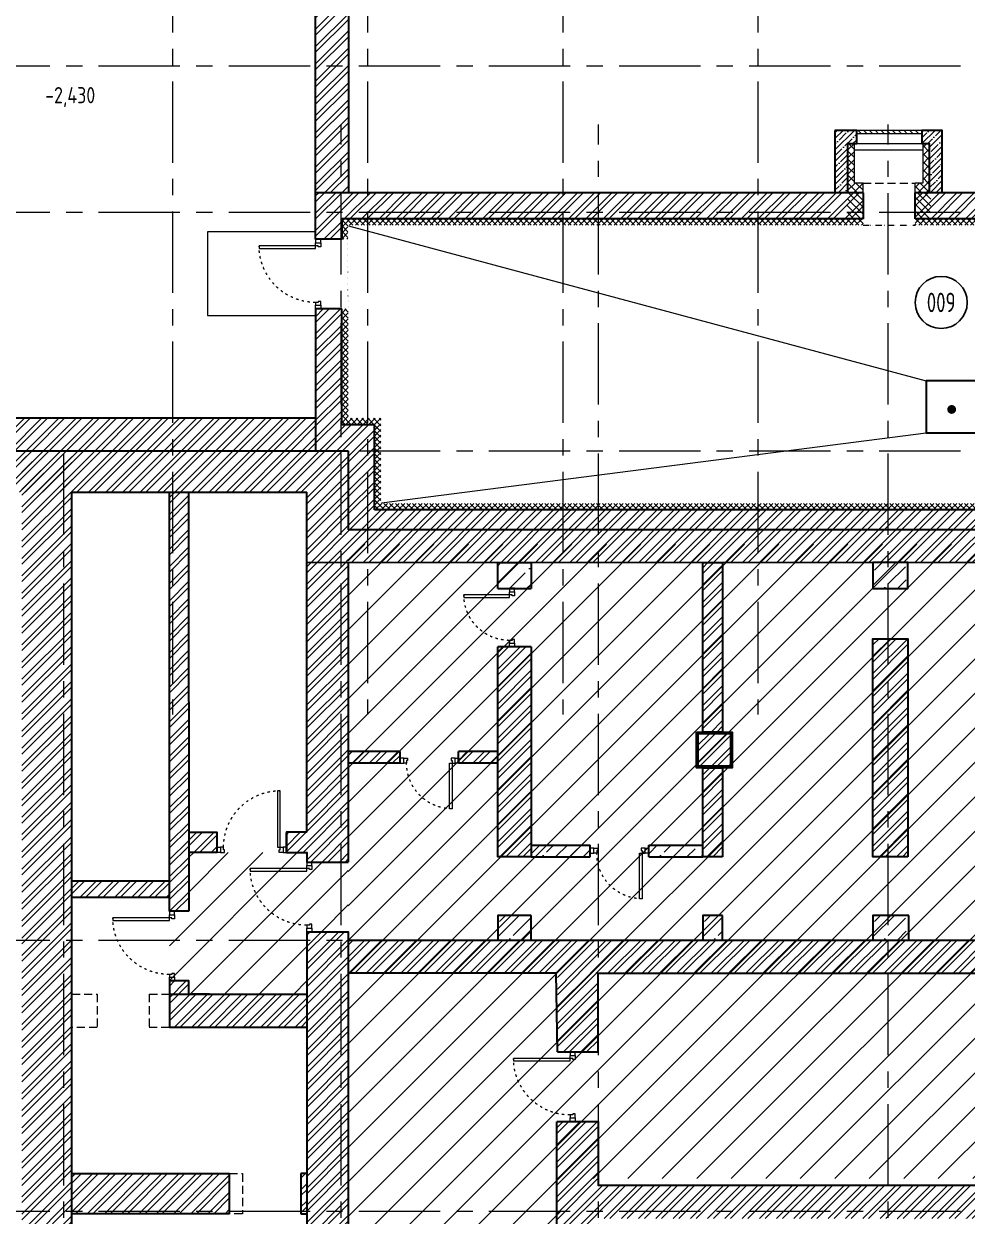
# Model space of a CAD drawing. Header units: millimetres. Extents: x -8689834 to 9419935, y 0 to 135940.
# Drawn here: x -334456 to -319955, y 70921 to 89248 of the extents above; entities that cross this region are included whole.
import ezdxf
from ezdxf import colors
from ezdxf.entities.mleader import LeaderData, LeaderLine
from ezdxf.enums import TextEntityAlignment as Align
from ezdxf.math import Vec2, Vec3

# ---------------------------------------------------------------- set-up
doc = ezdxf.new("R2010")
doc.units = ezdxf.units.MM
doc.header["$MEASUREMENT"] = 0
for name, pattern in [('ACAD_ISO03W100', [30, 12, -18]), ('CENTER', [2, 1.25, -0.25, 0.25, -0.25]), ('TRATTEGGIATA', [0.75, 0.5, -0.25]), ('Штрих', [6.35, 3.175, -3.175])]:
    doc.linetypes.add(name, pattern=pattern)
doc.layers.get('0').update_dxf_attribs({"color": 250, "lineweight": 9})
for name, color, linetype, lineweight in [('!!!_АР_перегородки блоки', 7, 'Continuous', 5), ('1 этаж тонкие линии!', 250, 'Continuous', 0), ('_0', 250, 'Continuous', 9), ('АР штриховка стен', 250, 'Continuous', 9), ('АР_Двери', 175, 'Continuous', 18), ('АР_Маркер экспликации', 239, 'Continuous', 13), ('АР_МосжилНии_Стены', 127, 'Continuous', 30), ('АР_Навесной фасад', 190, 'Continuous', 5), ('АР_Номер помещения', 1, 'Continuous', 25), ('АР_Оси', 7, 'Continuous', 9), ('АР_Отметки', 250, 'Continuous', 15), ('АР_Перегородки кирпич', 244, 'Continuous', 30), ('АР_Перегородки_кирпич_Штрих', 244, 'Continuous', 5), ('АР_Помещения_площадь', 19, 'Continuous', 9), ('АР_Сущ Несущая стена', 216, 'Continuous', 30), ('АР_Утеплитель', 154, 'Continuous', 9), ('АР_Штриховка кирпич', 250, 'Continuous', 9), ('АР_Штриховка монолит', 250, 'Continuous', 9), ('М_проемы ОВ 4-5эт', 172, 'Continuous', 30), ('Подвал', 250, 'Continuous', 30), ('ФВ-5', 250, 'Continuous', 9)]:
    doc.layers.add(name, color=color, linetype=linetype, lineweight=lineweight)
doc.layers.get('0').freeze()
doc.styles.add('ISOCPEUR', font='isocpeur.ttf', dxfattribs={"width": 0.7})
doc.styles.get("Standard").update_dxf_attribs({"font": 'isocpeur.ttf', "width": 0.7})

# ---------------------------------------------------------------- blocks, each defined once
blk = doc.blocks.new('*U80')
for points in [[(-55, -80), (-55, 0), (-115, 0), (-115, -40), (-100, -40), (-100, -80), (-55, -80)], [(0, 0), (0, -80), (-55, -80), (-55, 0), (0, 0)], [(-1070, 0), (-1070, -80), (-1015, -80), (-1015, 0), (-1070, 0)], [(-1015, -80), (-1015, 0), (-955, 0), (-955, -40), (-970, -40), (-970, -80), (-1015, -80)]]:
    blk.add_lwpolyline(points)
blk.add_lwpolyline([(-100, -80), (-100, -950), (-140, -950), (-140, -80)], close=True)
at = {"linetype": 'ACAD_ISO03W100', "ltscale": 3}
blk.add_arc((-100, -80), 870, 180, 270, dxfattribs=at)
blk = doc.blocks.new('*U74')
for points in [[(-55, -80), (-55, 0), (-115, 0), (-115, -40), (-100, -40), (-100, -80), (-55, -80)], [(0, 0), (0, -80), (-55, -80), (-55, 0), (0, 0)], [(-1070, 0), (-1070, -80), (-1015, -80), (-1015, 0), (-1070, 0)], [(-1015, -80), (-1015, 0), (-955, 0), (-955, -40), (-970, -40), (-970, -80), (-1015, -80)]]:
    blk.add_lwpolyline(points)
blk.add_lwpolyline([(-100, -80), (-100, -950), (-140, -950), (-140, -80)], close=True)
at = {"linetype": 'ACAD_ISO03W100', "ltscale": 3}
blk.add_arc((-100, -80), 870, 180, 270, dxfattribs=at)
blk = doc.blocks.new('*U1781')
at = {"layer": 'АР_Номер помещения', "color": 7}
blk.add_circle((-10199, 1914), 400, dxfattribs=at)
at = {"layer": 'АР_Номер помещения', "color": 7, "style": 'ISOCPEUR', "width": 0.7}
blk.add_attdef('НОМЕР_ПОМЕЩЕНИЯ', text='', height=300, dxfattribs=at).set_placement((-10199, 1914), align=Align.MIDDLE_CENTER)
at = {"layer": 'АР_Помещения_площадь', "color": 7, "lineweight": 30, "width": 0.7, "flags": 104}
blk.add_attdef('ИМЯ_ПОМЕЩЕНИЯ', text='', height=100, dxfattribs=at).set_placement((158, 1217), align=Align.MIDDLE_CENTER)
blk = doc.blocks.new('*U88')
blk.add_lwpolyline([(-100, 80), (-100, 780), (-140, 780), (-140, 80)], close=True)
for points in [[(-900, 0), (-900, 80), (-845, 80), (-845, 0), (-900, 0)], [(-845, 80), (-845, 0), (-785, 0), (-785, 40), (-800, 40), (-800, 80), (-845, 80)], [(-55, 80), (-55, 0), (-115, 0), (-115, 40), (-100, 40), (-100, 80), (-55, 80)], [(0, 0), (0, 80), (-55, 80), (-55, 0), (0, 0)]]:
    blk.add_lwpolyline(points)
at = {"linetype": 'ACAD_ISO03W100', "ltscale": 3}
blk.add_arc((-100, 80), 700, 90, 180, dxfattribs=at)
blk = doc.blocks.new('*U89')
for points in [[(-55, -80), (-55, 0), (-115, 0), (-115, -40), (-100, -40), (-100, -80), (-55, -80)], [(0, 0), (0, -80), (-55, -80), (-55, 0), (0, 0)], [(-900, 0), (-900, -80), (-845, -80), (-845, 0), (-900, 0)], [(-845, -80), (-845, 0), (-785, 0), (-785, -40), (-800, -40), (-800, -80), (-845, -80)]]:
    blk.add_lwpolyline(points)
blk.add_lwpolyline([(-100, -80), (-100, -780), (-140, -780), (-140, -80)], close=True)
at = {"linetype": 'ACAD_ISO03W100', "ltscale": 3}
blk.add_arc((-100, -80), 700, 180, 270, dxfattribs=at)
blk = doc.blocks.new('_DotSmall')
at = {"color": 0, "linetype": 'ByBlock', "const_width": 0.5}
blk.add_lwpolyline([(-0.0625, 0, 1), (0.0625, 0, 1)], format="xyb", close=True, dxfattribs=at)
blk = doc.blocks.new('*U1416')
for points in [[(-55, -80), (-55, 0), (-115, 0), (-115, -40), (-100, -40), (-100, -80), (-55, -80)], [(0, 0), (0, -80), (-55, -80), (-55, 0), (0, 0)], [(-1070, 0), (-1070, -80), (-1015, -80), (-1015, 0), (-1070, 0)], [(-1015, -80), (-1015, 0), (-955, 0), (-955, -40), (-970, -40), (-970, -80), (-1015, -80)]]:
    blk.add_lwpolyline(points)
blk.add_lwpolyline([(-100, -80), (-100, -950), (-140, -950), (-140, -80)], close=True)
at = {"linetype": 'ACAD_ISO03W100', "ltscale": 3}
blk.add_arc((-100, -80), 870, 180, 270, dxfattribs=at)

msp = doc.modelspace()

# ---------------------------------------------------------------- hatches: boundary and pattern name
at = {"layer": '!!!_АР_перегородки блоки', "lineweight": 5, "ltscale": 100, "true_color": 0x636466}
h = msp.add_hatch(dxfattribs=at)
h.set_pattern_fill('ANSI31', color=251, scale=3000, angle=180, style=0)
h.set_pattern_definition([(225, (0, -14.5), (265.16504, -265.16504), [])])
h.paths.add_polyline_path([(-327484.7, 61922.1), (-327484.7, 62079.5), (-326484.7, 62079.5), (-326484.7, 61922.1), (-326484.7, 61835.7), (-326197.5, 61835.7), (-326197.5, 71500.1), (-325612.1, 71500.1), (-295741.6, 71500.1), (-295741.6, 71665.5), (-295741.6, 81248.6), (-329468.3, 81248.6), (-329468.3, 61835.7), (-327484.7, 61835.7)])
h = msp.add_hatch(dxfattribs=at)
h.set_pattern_fill('ANSI31', color=251, scale=3000, angle=180, style=0)
h.paths.add_polyline_path([(-330105.5, 74335.6), (-331919.4, 74332.4), (-331919.4, 74537.2), (-332219.3, 74537.2), (-332219.3, 75607.2), (-331919.4, 75607.2), (-331922.6, 76510.5), (-330108.7, 76511.5), (-330106.8, 76363.5), (-329468.3, 76363.5), (-329468.3, 75293.5), (-330107.1, 75293.5)])
at = {"layer": '1 этаж тонкие линии!', "ltscale": 100, "transparency": 33554559}
h = msp.add_hatch(dxfattribs=at)
h.set_pattern_fill('ANSI37', scale=500, style=0)
h.paths.add_polyline_path([(-312975.8, 86253.4), (-312975.8, 86154.6), (-314046.6, 86154.3), (-314046.7, 86252.7), (-320754.2, 86252.6), (-320754.1, 86154.3), (-321554.3, 86153.2), (-321554.4, 86252.6), (-329569.4, 86252.6), (-329569.4, 85936.1), (-329469.9, 85936.2), (-329474.5, 85936.3), (-329472.6, 84865), (-329569.5, 84865), (-329569.5, 83085.6), (-329065.8, 83085.5), (-329065.8, 81775.7), (-312753.3, 81775.7), (-312753.3, 86252.6)])
h.paths.add_polyline_path([(-314046.6, 86154.3), (-314052.7, 86154.3), (-329474.3, 86153.8), (-329470.3, 83185.5), (-328965.8, 83185.8), (-328965.8, 81876), (-312853.3, 81875.7), (-312853.3, 86154.7)], flags=16)
at = {"layer": '_0', "lineweight": 9, "ltscale": 500, "transparency": 33554636}
h = msp.add_hatch(dxfattribs=at)
h.set_pattern_fill('ANSI31', color=256, scale=500, angle=-90)
h.set_pattern_definition([(315, (-387247.02, -56520.707), (44.194174, 44.194174), [])])
h.paths.add_polyline_path([(-321987, 87609.2), (-321937, 87609.2), (-321937, 87609.1), (-321652, 87609.1), (-321652, 87559.4), (-320653.1, 87559.5), (-320653.1, 87609.3)])
at = {"layer": 'АР штриховка стен', "ltscale": 100}
h = msp.add_hatch(dxfattribs=at)
h.set_pattern_fill('ANSI31', color=1, scale=600, angle=-90)
h.set_pattern_definition([(315, (-231242.965, 933633.57), (53.0330086, 53.0330086), [])])
h.paths.add_polyline_path([(-320754.2, 86252.9), (-320754.2, 86650.5), (-320512.6, 86650.2), (-320512.6, 86252.6)])
h.paths.add_polyline_path([(-321796.9, 86252.6), (-321796.9, 86650.2), (-321554.4, 86650.2), (-321554.4, 86252.6)])
at = {"layer": 'АР_Перегородки_кирпич_Штрих', "ltscale": 100}
h = msp.add_hatch(dxfattribs=at)
h.set_pattern_fill('ANSI32', color=256, scale=500)
h.paths.add_polyline_path([(-332219.3, 76075.3), (-333716.8, 76075.3), (-333716.8, 75825.3), (-332219.3, 75825.3)])
at = {"layer": 'АР_Утеплитель', "ltscale": 100}
h = msp.add_hatch(dxfattribs=at)
h.set_pattern_fill('ANSI37', color=256, scale=700, angle=90)
h.paths.add_polyline_path([(-321787, 87408.6), (-321787, 86800.6), (-321687, 86800.6), (-321687, 87409.4)])
h = msp.add_hatch(dxfattribs=at)
h.set_pattern_fill('ANSI37', color=256, scale=700, angle=90)
h.paths.add_polyline_path([(-320637.3, 87408.7), (-320637.2, 86800.8), (-320536.9, 86800.7), (-320537, 87409.3)])
h = msp.add_hatch(dxfattribs=at)
h.set_pattern_fill('ANSI37', color=256, scale=700, angle=90)
h.paths.add_polyline_path([(-321787, 86800.1), (-321787, 86650.8), (-321554.4, 86650.7), (-321554.4, 86800.7)])
h = msp.add_hatch(dxfattribs=at)
h.set_pattern_fill('ANSI37', color=256, scale=700, angle=90)
h.paths.add_polyline_path([(-320754.2, 86800.7), (-320754.2, 86650.7), (-320536.9, 86652.3), (-320536.9, 86800.6)])
at = {"layer": 'АР_Штриховка кирпич', "ltscale": 100}
h = msp.add_hatch(dxfattribs=at)
h.set_pattern_fill('ANSI32', color=256, scale=500)
h.set_pattern_definition([(45, (-15289.27, 0), (-132.58252, 132.58252), []), (45, (-15200.88, 0), (-132.58252, 132.58252), [])])
h.paths.add_polyline_path([(-329462.2, 89890.8), (-329581.1, 89890.8), (-329581.1, 89825.8), (-329651.1, 89825.8), (-329972.2, 89825.8), (-329972.2, 88600.7), (-329462.2, 88600.7)])
h.paths.add_polyline_path([(-329462.2, 88600.7), (-329972.2, 88600.7), (-329972.2, 86650.7), (-329877, 86650.7), (-329462.2, 86650.7)])
h = msp.add_hatch(dxfattribs=at)
h.set_pattern_fill('ANSI32', color=256, scale=500)
h.paths.add_polyline_path([(-329971.8, 86650.7), (-321555.1, 86650.7), (-321553.6, 86252.6), (-329569.5, 86258.6), (-329569.5, 85936.1), (-329971.8, 85936.1)])
h = msp.add_hatch(dxfattribs=at)
h.set_pattern_fill('ANSI32', color=256, scale=500)
h.paths.add_polyline_path([(-320754.9, 86650.7), (-314046.6, 86650.7), (-314046.6, 86252.6), (-320753.5, 86252.6)])
h = msp.add_hatch(dxfattribs=at)
h.set_pattern_fill('ANSI32', color=256, scale=500)
h.paths.add_polyline_path([(-329468.3, 82685.7), (-329972, 82685.7), (-329971.6, 84865.2), (-329569.5, 84865.1), (-329569.5, 83085.5), (-329065.8, 83085.5), (-329065.8, 81775.7), (-296113.8, 81775.7), (-296113.8, 83086), (-295478.3, 83086), (-295478.3, 86252.6), (-295076.8, 86252.6), (-295076.8, 82685.7), (-295715.3, 82685.7), (-295715.3, 81707.5), (-295705.3, 80957.2), (-329468.3, 80969)])
h = msp.add_hatch(dxfattribs=at)
h.set_pattern_fill('ANSI32', color=256, scale=500)
h.paths.add_polyline_path([(-346852.1, 83700.7), (-347492, 83700.7), (-347492, 82045.7), (-340491.8, 82045.7), (-340491.8, 82685.7), (-329971.8, 82685.7), (-329971.8, 83192.4), (-341131.8, 83192.4), (-341131.8, 82685.7), (-346852, 82685.7)])
h = msp.add_hatch(dxfattribs=at)
h.set_pattern_fill('ANSI32', color=256, scale=500)
h.paths.add_polyline_path([(-339853.3, 82050.5), (-330106.8, 82051.5), (-330106.8, 80969.2), (-329468.3, 80969), (-329468.3, 82685.7), (-329576.8, 82685.7), (-329971.8, 82685.8), (-340493.3, 82685.7), (-340493.3, 64815.7), (-346842, 64815.7), (-346842, 55105.7), (-333741.7, 55105.7), (-333741.7, 61455.7), (-332347.9, 61455.7), (-332347.9, 62094), (-334239.8, 62094), (-334239.8, 55506.5), (-346441.8, 55506.5), (-346441.1, 64415), (-340492.6, 64415), (-340517.6, 61455.7), (-334214, 61455.7), (-334225.3, 62094.7), (-339853.3, 62094.7), (-339853.4, 64904.6)])
h = msp.add_hatch(dxfattribs=at)
h.set_pattern_fill('ANSI32', color=256, scale=500)
h.paths.add_polyline_path([(-333716.9, 82685.7), (-334136.7, 82685.7), (-334136.7, 62094), (-333716.8, 62094)])
h.paths.add_polyline_path([(-334136.7, 82685.7), (-334484.7, 82685.7), (-334484.7, 62094), (-334136.7, 62094)])
h = msp.add_hatch(dxfattribs=at)
h.set_pattern_fill('ANSI32', color=256, scale=500)
h.paths.add_polyline_path([(-332219.8, 75648.8), (-332218.6, 82051.5), (-331922.3, 82051.5), (-331922.1, 75607.2), (-332222, 75607.2), (-332219.3, 75648.8)])
h = msp.add_hatch(dxfattribs=at)
h.set_pattern_fill('ANSI32', color=256, scale=500)
h.paths.add_polyline_path([(-330106.2, 80969.1), (-329467.3, 80969.1), (-329468.3, 76363.5), (-330106.8, 76363.5), (-330106.8, 76510.8), (-330420.7, 76510.8), (-330420.7, 76822), (-330106.3, 76821.9)])
h = msp.add_hatch(dxfattribs=at)
h.set_pattern_fill('ANSI32', color=256, scale=500)
h.paths.add_polyline_path([(-324018.3, 80967.1), (-323719.9, 80967), (-323719.4, 78362.8), (-324017.3, 78362.8)])
h = msp.add_hatch(dxfattribs=at)
h.set_pattern_fill('ANSI32', color=256, scale=500)
h.paths.add_polyline_path([(-321404, 76684), (-321403.5, 79796.7), (-320864.8, 79796.7), (-320865.3, 76443.9), (-321403.6, 76443.9), (-321403.6, 76683.9)])
h = msp.add_hatch(dxfattribs=at)
h.set_pattern_fill('ANSI32', color=256, scale=500)
h.paths.add_polyline_path([(-327169.7, 76684), (-327169.3, 79671.3), (-326656.9, 79671.3), (-326657.3, 76443.9), (-327169.3, 76443.9), (-327169.3, 76683.9)])
h = msp.add_hatch(dxfattribs=at)
h.set_pattern_fill('ANSI32', color=256, scale=500)
h.paths.add_polyline_path([(-324118.3, 78362.8), (-323567.6, 78362.8), (-323567.1, 77812.8), (-324117.3, 77812.8)])
h = msp.add_hatch(dxfattribs=at)
h.set_pattern_fill('ANSI32', color=256, scale=500)
h.paths.add_polyline_path([(-329469.3, 78062.5), (-328671.5, 78062.4), (-328670.9, 77882.5), (-329468.3, 77882.4)])
h = msp.add_hatch(dxfattribs=at)
h.set_pattern_fill('ANSI32', color=256, scale=500)
h.paths.add_polyline_path([(-327777.3, 78062.5), (-327169.6, 78062.4), (-327169, 77882.5), (-327776.3, 77882.4)])
h = msp.add_hatch(dxfattribs=at)
h.set_pattern_fill('ANSI32', color=256, scale=500)
h.paths.add_polyline_path([(-324018.3, 77813), (-323720, 77813), (-323719.4, 76444.2), (-324017.4, 76444.1)])
h = msp.add_hatch(dxfattribs=at)
h.set_pattern_fill('ANSI32', color=256, scale=500)
h.paths.add_polyline_path([(-331920.2, 76822), (-331490.9, 76821.9), (-331490.4, 76510.9), (-331919.3, 76510.8)])
h = msp.add_hatch(dxfattribs=at)
h.set_pattern_fill('ANSI32', color=256, scale=500)
h.paths.add_polyline_path([(-330107.2, 62334), (-330107, 75293.5), (-329468.1, 75293.5), (-329468.3, 62094), (-330106.8, 62094), (-330106.8, 62334)])
h = msp.add_hatch(dxfattribs=at)
h.set_pattern_fill('ANSI32', color=256, scale=500)
h.paths.add_polyline_path([(-314248, 75165.4), (-314248, 74653), (-329468.3, 74654), (-329468.3, 75166)])
h = msp.add_hatch(dxfattribs=at)
h.set_pattern_fill('ANSI32', color=256, scale=500)
h.paths.add_polyline_path([(-326253.2, 74660), (-325627.8, 74657), (-325627.2, 73443.5), (-326252.2, 73446.5)])
h = msp.add_hatch(dxfattribs=at)
h.set_pattern_fill('ANSI32', color=256, scale=500)
h.paths.add_polyline_path([(-331919.4, 74537.2), (-332219.3, 74537.2), (-332219.3, 74335), (-331919.4, 74335)])
h.paths.add_polyline_path([(-330106.8, 74335), (-331960.6, 74335), (-332241.4, 74335), (-332219.3, 74335), (-332219.3, 73822.6), (-330106.8, 73822.7)])
h.paths.add_polyline_path([(-333716.8, 74335), (-333716.8, 74335), (-333716.8, 73822.7), (-333716.8, 73822.7)])
h = msp.add_hatch(dxfattribs=at)
h.set_pattern_fill('ANSI32', color=256, scale=500)
h.paths.add_polyline_path([(-325621.9, 72376.5), (-326262.9, 72376.5), (-326262.2, 70995.7), (-325615.6, 70995.7), (-325615.6, 71514.8), (-325621.2, 71514.8)])
h.paths.add_polyline_path([(-321160.6, 71394.1), (-325615.6, 71394.1), (-325615.6, 70995.7), (-321166.3, 70885.7)])
h.paths.add_polyline_path([(-321166.3, 70885.7), (-325615.6, 70995.7), (-325615.6, 61476.5), (-325615.6, 66645.7), (-299206.8, 66645.7), (-299194.3, 67045.7), (-325615.6, 67045.7), (-325621.8, 70885.7), (-321160.6, 70885.7)])
h.paths.add_polyline_path([(-295715.3, 71393.9), (-314071.8, 71394), (-317825.5, 71394.1), (-317828.5, 72245.9), (-318274.1, 72245.9), (-318274.1, 71394.1), (-321160.6, 71394.1), (-321166.3, 70885.7), (-295715.3, 70995.7)])
h.paths.add_polyline_path([(-318274.1, 71394.1), (-317841.8, 71394.1)], flags=16)
h.paths.add_polyline_path([(-295715.3, 70999), (-321166.3, 70885.7), (-295715.3, 70891)], flags=17)
h.paths.add_polyline_path([(-327484.7, 61455.7), (-327484.7, 62093.9), (-331276, 62093.7), (-331277.6, 61455.4), (-325615.6, 61455.7), (-325615.6, 70995.7), (-326256.7, 70995.7), (-326255.1, 62094), (-326484.7, 62094), (-326484.7, 61455.7)])
h = msp.add_hatch(dxfattribs=at)
h.set_pattern_fill('ANSI32', color=256, scale=500)
h.set_pattern_definition([(45, (0, 5897.26), (-132.58252, 132.58252), []), (45, (88.39, 5897.26), (-132.58252, 132.58252), [])])
h.paths.add_polyline_path([(-331297.3, 71576), (-333716.8, 71576), (-333716.8, 70956.7), (-331297.3, 70959.2)])
h.paths.add_polyline_path([(-330106.8, 71576), (-330195.9, 71576.2), (-330195.9, 70956.9), (-330106.8, 70956.7)])
at = {"layer": 'АР_Штриховка монолит', "ltscale": 100}
h = msp.add_hatch(dxfattribs=at)
h.set_pattern_fill('ANSI35', color=256, scale=500)
h.set_pattern_definition([(45, (-134938.16, 0), (-88.38835, 88.38835), []), (45, (-134849.77, 0), (-88.38835, 88.38835), [156.25, -31.25, 0, -31.25])])
h.paths.add_polyline_path([(-321167, 87559.4), (-321167, 87409.1), (-321652, 87409.1), (-321652, 87559.4)], flags=16)
h.paths.add_polyline_path([(-320653.1, 87559.4), (-320653.1, 87409.2), (-321167, 87409.2), (-321167, 87559.4)], flags=16)
h.paths.add_polyline_path([(-320653.1, 87559.4), (-321652, 87559.4), (-321652, 87609.1), (-321987, 87609.1), (-321986.9, 86650.7), (-321787, 86650.7), (-321787, 87409.1), (-320537, 87409.2), (-320536.9, 86650.7), (-320336.9, 86650.7), (-320336.9, 87609.3), (-320653.1, 87609.2)])
at = {"layer": 'АР_Штриховка монолит', "ltscale": 300}
h = msp.add_hatch(dxfattribs=at)
h.set_pattern_fill('ANSI35', color=256, scale=1500)
h.paths.add_polyline_path([(-327170.3, 80968.1), (-326657.1, 80968.1), (-326656.5, 80567), (-327169.3, 80567)])
h = msp.add_hatch(dxfattribs=at)
h.set_pattern_fill('ANSI35', color=256, scale=1200)
h.set_pattern_definition([(45, (21477.85, 4324), (-212.13203, 212.13203), []), (45, (21689.98, 4324), (-212.13203, 212.13203), [375, -75, 0, -75])])
h.paths.add_polyline_path([(-321404.5, 80968.1), (-320891.4, 80968.1), (-320890.8, 80567), (-321403.6, 80567)])
h = msp.add_hatch(dxfattribs=at)
h.set_pattern_fill('ANSI35', color=256, scale=1200)
h.set_pattern_definition([(45, (16224.6, 200.95), (-212.13203, 212.13203), []), (45, (16436.73, 200.95), (-212.13203, 212.13203), [375, -75, 0, -75])])
h.paths.add_polyline_path([(-326657.8, 76624), (-325749.8, 76623.9), (-325749.3, 76444), (-326656.8, 76443.9)])
h = msp.add_hatch(dxfattribs=at)
h.set_pattern_fill('ANSI35', color=256, scale=1200)
h.set_pattern_definition([(45, (18031.88, 200.95), (-212.13203, 212.13203), []), (45, (18244.02, 200.95), (-212.13203, 212.13203), [375, -75, 0, -75])])
h.paths.add_polyline_path([(-324850.5, 76624), (-324017.7, 76623.9), (-324017.1, 76444), (-324849.5, 76443.9)])
h = msp.add_hatch(dxfattribs=at)
h.set_pattern_fill('ANSI35', color=256, scale=1200)
h.set_pattern_definition([(45, (15712.1, -1077.32), (-212.13203, 212.13203), []), (45, (15924.24, -1077.32), (-212.13203, 212.13203), [375, -75, 0, -75])])
h.paths.add_polyline_path([(-327170.3, 75544.2), (-326657.1, 75544.2), (-326656.5, 75165.7), (-327169.3, 75165.7)])
h = msp.add_hatch(dxfattribs=at)
h.set_pattern_fill('ANSI35', color=256, scale=1200)
h.set_pattern_definition([(45, (18864.04, -1077.32), (-212.13203, 212.13203), []), (45, (19076.17, -1077.32), (-212.13203, 212.13203), [375, -75, 0, -75])])
h.paths.add_polyline_path([(-324018.3, 75544.2), (-323716.8, 75544.2), (-323716.2, 75165.7), (-324017.4, 75165.7)])
h = msp.add_hatch(dxfattribs=at)
h.set_pattern_fill('ANSI35', color=256, scale=1200)
h.set_pattern_definition([(45, (21477.85, -1077.32), (-212.13203, 212.13203), []), (45, (21689.98, -1077.32), (-212.13203, 212.13203), [375, -75, 0, -75])])
h.paths.add_polyline_path([(-321404.5, 75544.2), (-320891.4, 75544.2), (-320890.8, 75165.7), (-321403.6, 75165.7)])
at = {"layer": 'ФВ-5', "lineweight": 13, "ltscale": 500}
h = msp.add_hatch(color=1, dxfattribs=at)
h.dxf.hatch_style = 1
h.paths.add_polyline_path([(-320124.4, 83320.7, 1), (-320261.2, 83320.7, 1)])

# ---------------------------------------------------------------- linework, layer by layer
at = {"layer": '_0', "ltscale": 100}
msp.add_lwpolyline([(-321652, 87409.3), (-321652, 87609.3)], dxfattribs=at)
at = {"layer": 'АР_МосжилНии_Стены', "ltscale": 100}
for p, q in [((-329972.2, 86650.7), (-329972.2, 89825.8)), ((-329462.2, 86650.7), (-329462.2, 89890.8)), ((-321554.4, 86650.7), (-329972.2, 86650.7)), ((-321554.2, 86650.7), (-329972, 86650.7)), ((-321554.4, 86650.7), (-321554.2, 86650.7)), ((-314046.8, 86650.7), (-320754.4, 86650.7)), ((-314046.6, 86650.7), (-320754.2, 86650.7)), ((-329971.8, 84865.2), (-329971.8, 82685.7)), ((-329569.5, 84865), (-329971.8, 84865)), ((-329569.5, 83085.5), (-329569.5, 84865)), ((-329065.8, 83085.5), (-329569.5, 83085.5)), ((-329065.8, 81775.7), (-329065.8, 83085.5)), ((-340491.8, 82685.7), (-329468.3, 82685.7)), ((-329468.3, 82685.7), (-329468.3, 81468.1)), ((-333716.8, 82051.5), (-330106.8, 82051.5)), ((-332219.3, 75607.2), (-332219.1, 82051.5)), ((-331923.3, 82051.5), (-331919.4, 75607.2)), ((-330106.8, 80826.5), (-330106.8, 82051.5)), ((-329468.3, 81475.7), (-295715.3, 81475.7)), ((-330106.3, 76821.9), (-330106.8, 80826.5)), ((-329468.3, 80969), (-329468.3, 76363.5)), ((-330420.7, 76511), (-330420.7, 76810.9)), ((-331919.4, 75607.2), (-332219.3, 75607.2)), ((-331602.4, 74335), (-331883.2, 74335)), ((-330106.8, 73822.7), (-332219.3, 73822.7)), ((-333716.8, 71576), (-331295.9, 71576.3)), ((-331297.3, 71575.5), (-331297.3, 70959.2)), ((-330106.8, 71576), (-330195.9, 71576)), ((-330195.9, 71576), (-330195.9, 70957.6)), ((-331297.3, 70959.2), (-333716.9, 70958.1)), ((-332347.9, 70957), (-332413.4, 70957)), ((-330195.9, 70957.6), (-330106.8, 70957.6))]:
    msp.add_line(p, q, dxfattribs=at)
for points in [[(-321554.4, 86252.6), (-329569.5, 86252.6), (-329569.4, 85936.1), (-329971.8, 85936.1), (-329971.8, 86650.7)], [(-314046.6, 86252.6), (-320754.2, 86252.6)], [(-346852, 82685.7), (-341131.8, 82685.7), (-341131.8, 83192.4), (-329971.8, 83192.4)], [(-333716.8, 62094), (-333716.8, 62094), (-333716.8, 82051.5)], [(-296113.8, 81775.7), (-329065.8, 81775.7)], [(-295079.4, 80956.9), (-330109.4, 80969.2)], [(-327169.3, 80567), (-327169.3, 80968.2), (-326656.8, 80968.2), (-326656.8, 80567)], [(-327169.3, 80567), (-326656.8, 80567)], [(-326656.8, 79671.3), (-326656.8, 76443.9), (-327169.3, 76443.9), (-327169.3, 79671.3)], [(-326656.8, 79671.3), (-327169.3, 79671.3)], [(-328671.2, 78062.4), (-329468.3, 78062.4)], [(-328671.4, 78062.4), (-329268.4, 78062.4)], [(-328671.4, 77882.4), (-328671.4, 78062.4)], [(-328671.2, 77882.4), (-328671.2, 78062.4)], [(-327169.3, 78062.4), (-327776.3, 78062.4)], [(-327776.3, 77882.4), (-327776.3, 78062.4)], [(-328671.2, 77882.4), (-329468.3, 77882.4)], [(-328671.4, 77882.4), (-329268.4, 77882.4)], [(-327169.3, 77882.4), (-327776.3, 77882.4)], [(-331919.3, 76822), (-331490.7, 76822), (-331490.7, 76510.8), (-331919.3, 76510.8)], [(-330106.3, 76821.9), (-330420.7, 76822), (-330420.7, 76510.8), (-330106.8, 76510.8), (-330106.8, 76363.5), (-329468.3, 76363.5)], [(-326656.8, 76623.9), (-325749.5, 76623.9)], [(-325749.5, 76443.9), (-325749.5, 76623.9)], [(-324849.5, 76623.9), (-324017.4, 76623.9)], [(-324849.5, 76443.9), (-324849.5, 76623.9)], [(-326656.8, 76443.9), (-325749.5, 76443.9)], [(-324849.5, 76443.9), (-324017.4, 76443.9)], [(-330106.8, 75293.5), (-330106.8, 62099.4)], [(-330106.8, 75293.5), (-329468.3, 75293.5), (-329468.3, 62094)], [(-329468.3, 75165.7), (-314248, 75165.7), (-314248, 74654)], [(-326252.2, 73446.5), (-326270.8, 74654), (-329468.3, 74654)], [(-325627.5, 73446.5), (-325627.5, 74654), (-318274.1, 74654), (-318274.1, 73046.3), (-317829.4, 73046.3), (-317829.4, 73046.3), (-317829.4, 74654)], [(-295715.3, 74654), (-295715.3, 71393.9), (-325621.8, 71394.1), (-325622.2, 72376.5)], [(-331919.4, 74335), (-331919.4, 74537.2), (-332219.3, 74537.2), (-332219.3, 73822.7)], [(-332219.3, 74335), (-330106.8, 74335)], [(-326252.2, 73446.5), (-325627.5, 73446.5)], [(-326262.6, 72376.5), (-325622.2, 72376.5)], [(-326262.2, 62094), (-326262.6, 72372.8)]]:
    msp.add_lwpolyline(points, dxfattribs=at)
for points in [[(-323716.5, 78362.8), (-324017.3, 78362.8), (-324017.4, 80967), (-323716.5, 80967)], [(-321403.6, 80567), (-320865.1, 80567), (-320865.1, 80966.1), (-321403.6, 80966.1)], [(-320865.1, 76443.9), (-321403.6, 76443.9), (-321403.6, 79796.7), (-320865.1, 79796.7)], [(-324117.3, 78362.8), (-323567.3, 78362.8), (-323567.3, 77812.8), (-324117.3, 77812.8)], [(-324092.3, 78337.8), (-323592.3, 78337.8), (-323592.3, 77837.8), (-324092.3, 77837.8)], [(-323716.5, 76443.9), (-324017.4, 76443.9), (-324017.3, 77812.8), (-323716.5, 77812.8)], [(-326656.8, 75544.2), (-327169.3, 75544.2), (-327169.3, 75165.7), (-326656.8, 75165.7)], [(-323716.5, 75544.2), (-324017.4, 75544.2), (-324017.4, 75165.7), (-323716.5, 75165.7)], [(-320850.1, 75544.2), (-321403.6, 75544.2), (-321403.6, 75165.7), (-320850.1, 75165.7)]]:
    msp.add_lwpolyline(points, close=True, dxfattribs=at)
at = {"layer": 'АР_Навесной фасад', "ltscale": 100}
for p, q in [((-320603.1, 87609.2), (-321652, 87609.2)), ((-320653.1, 87559.4), (-321652, 87559.4)), ((-321687, 86800.6), (-321687, 87409.1)), ((-321687, 87309), (-320636.8, 87309)), ((-321652, 87409.3), (-320603.1, 87409.2)), ((-320636.8, 87407.8), (-320637.1, 86800.7)), ((-321737, 86800.8), (-321737, 86800.8)), ((-321554.4, 86800.7), (-321687, 86801)), ((-321554.4, 86650.7), (-321554.4, 86800.7)), ((-320637.1, 86800.6), (-320754.2, 86800.7)), ((-320754.2, 86650.7), (-320754.2, 86800.7))]:
    msp.add_line(p, q, dxfattribs=at)
at = {"layer": 'АР_Оси', "linetype": 'CENTER', "ltscale": 1000}
for p, q in [((-332172.1, 134363.2), (-332172.1, 78630.8)), ((-329172.1, 134363.2), (-329172.1, 78630.8)), ((-326172.1, 134363.2), (-326172.1, 78630.8)), ((-323172.1, 134363.2), (-323172.1, 78630.8)), ((-359305.8, 88600.7), (-276127.4, 88600.7)), ((-329577, 53394.4), (-329577, 87701.9)), ((-325622, 53394.4), (-325622, 87701.9)), ((-321167, 53394.4), (-321167, 87701.9)), ((-359305.8, 86350.7), (-276127.4, 86350.7)), ((-359305.8, 82685.7), (-275708.6, 82685.7)), ((-333842, 53394.4), (-333842, 82776.9)), ((-359305.8, 75165.7), (-275708.6, 75165.7)), ((-359305.8, 70995.7), (-275708.6, 70995.7))]:
    msp.add_line(p, q, dxfattribs=at)
at = {"layer": 'АР_Перегородки кирпич', "linetype": 'Continuous', "ltscale": 100}
for p, q in [((-333716.8, 76075.3), (-332219.3, 76075.3)), ((-333716.8, 75825.3), (-332219.3, 75825.3))]:
    msp.add_line(p, q, dxfattribs=at)
at = {"layer": 'АР_Сущ Несущая стена', "ltscale": 100}
for p, q in [((-321987, 87609.1), (-321986.9, 86650.7)), ((-321787, 86650.7), (-321787, 87409.1)), ((-321787, 87409.1), (-321652, 87409.1))]:
    msp.add_line(p, q, dxfattribs=at)
at = {"layer": 'АР_Сущ Несущая стена', "linetype": 'Штрих', "lineweight": 9, "ltscale": 30}
msp.add_line((-321554.4, 86153.2, -1.4), (-320754.4, 86154.3, -1.4), dxfattribs=at)
at = {"layer": 'АР_Сущ Несущая стена', "ltscale": 100}
for points in [[(-321652, 87609.1), (-321987, 87609.1)], [(-321652, 87409.1), (-321652, 87609.3)], [(-320336.8, 86650.7), (-320337, 87609.3), (-320653.1, 87609.2)], [(-320653.1, 87609.2), (-320653.1, 87409.2)], [(-320653.1, 87409.2), (-320537, 87409.2), (-320536.9, 86650.7)], [(-321554.4, 86650.7), (-321554.4, 86252.6)], [(-320754.2, 86252.6), (-320754.2, 86650.7)]]:
    msp.add_lwpolyline(points, dxfattribs=at)
at = {"layer": 'М_проемы ОВ 4-5эт'}
msp.add_lwpolyline([(-320586.7, 82958.8), (-319785.2, 82958.8), (-319785.2, 83760.6), (-320586.7, 83760.6)], close=True, dxfattribs=at)
at = {"layer": 'Подвал', "linetype": 'TRATTEGGIATA', "lineweight": 13, "ltscale": 250}
for p, q in [((-321554.4, 86800.7), (-320754.2, 86800.7)), ((-333716.8, 74335), (-333328.4, 74335)), ((-333328.4, 74335), (-333328.4, 73822.7)), ((-332528.4, 74335), (-332528.4, 73822.7)), ((-333328.4, 73822.7), (-333716.8, 73822.7)), ((-332219.3, 73822.7), (-332528.4, 73822.7)), ((-331295.9, 71576), (-331095.9, 71576)), ((-331095.9, 71576), (-331095.9, 70959.2)), ((-331095.9, 70959.2), (-331297.3, 70959.2))]:
    msp.add_line(p, q, dxfattribs=at)
at = {"layer": 'Подвал', "lineweight": 13, "ltscale": 500}
for p, q in [((-329464.8, 86144.1, -1.4), (-320586.7, 83760.6)), ((-328955.8, 81886.3, -1.4), (-320586.7, 82958.8))]:
    msp.add_line(p, q, dxfattribs=at)
at = {"layer": 'Подвал', "lineweight": 9, "ltscale": 100}
for points in [[(-329971.8, 86050.1), (-331635.2, 86050.1), (-331635.2, 84765.2), (-329971.8, 84765.2)], [(-331635.2, 86050.1), (-331635.2, 84765.2)]]:
    msp.add_lwpolyline(points, dxfattribs=at)
at = {"layer": 'Подвал', "linetype": 'TRATTEGGIATA', "lineweight": 13, "ltscale": 250}
msp.add_lwpolyline([(-332528.4, 74335), (-332219.3, 74335)], dxfattribs=at)

# ---------------------------------------------------------------- block references
at = {"layer": 'АР_Двери', "xscale": -1}
for name, p, rotation in [('*U80', (-329890.5, 85936.1), 270), ('*U89', (-326911.5, 80571.3), 270), ('*U88', (-327771.4, 77962.4), 180), ('*U1416', (-330415.7, 76510.8), 180), ('*U88', (-324849.5, 76579.4), 180), ('*U74', (-330026.8, 76363.5), 270), ('*U74', (-332139.3, 75607.2), 270), ('*U74', (-325978.5, 73446.5), 270)]:
    msp.add_blockref(name, p, dxfattribs=dict(at, rotation=rotation))
at = {"layer": 'АР_Маркер экспликации', "color": 7}
ref = msp.add_blockref('*U1781', (-310154.7, 83051.5, 2), dxfattribs=at)
ref.add_attrib('НОМЕР_ПОМЕЩЕНИЯ', '009', dxfattribs={"layer": 'АР_Номер помещения', "color": 7, "height": 300, "style": 'ISOCPEUR', "width": 0.7}).set_placement((-320353.9, 84965.7, 2), align=Align.MIDDLE_CENTER)
ref.add_attrib('ПЛОЩАДЬ_ПОМЕЩЕНИЯ', '64.68', dxfattribs={"layer": 'АР_Помещения_площадь', "color": 7, "height": 200, "style": 'ISOCPEUR', "width": 0.7}).set_placement((-313667.4, 82528, 2), align=Align.MIDDLE_RIGHT)

# ---------------------------------------------------------------- leaders
at = {"layer": 'АР_Отметки'}
ml = msp.add_multileader_mtext('Standard', dxfattribs=at)
ml.set_content('{\\W0.8;-2,430}', color=256, style='ISOCPEUR')
ml.set_leader_properties(color=256, linetype='Continuous', lineweight=-1)
ml.set_arrow_properties(name='DOTSMALL')
ml.build(insert=Vec2(0, 0))
ml.multileader.update_dxf_attribs({"has_text_frame": 1, "text_left_attachment_type": 4, "text_right_attachment_type": 4, "dogleg_length": 100, "arrow_head_size": 180})
ctx = ml.context
ctx.base_point, ctx.char_height, ctx.arrow_head_size, ctx.landing_gap_size, ctx.plane_origin = Vec3(-336711.9, 117132.7), 250, 180, 50, Vec3(-335659.2, 115477.5)
ctx.left_attachment, ctx.right_attachment = 4, 4
notes = []
notes.append((ctx, [(0, (0, 0, 0), (0, 0), (1, 0), 1, [])]))
ctx.mtext.insert, ctx.mtext.width, ctx.mtext.line_spacing_style, ctx.mtext.flow_direction = Vec3(-336661.9, 117466), 852.697, 2, 5
ml = msp.add_multileader_mtext('Standard', dxfattribs=at)
ml.set_content('{\\W0.8;-2,730}', color=256, style='ISOCPEUR')
ml.set_leader_properties(color=256, linetype='Continuous', lineweight=-1)
ml.set_arrow_properties(name='DOTSMALL')
ml.build(insert=Vec2(0, 0))
ml.multileader.update_dxf_attribs({"has_text_frame": 1, "text_left_attachment_type": 4, "text_right_attachment_type": 4, "dogleg_length": 100, "arrow_head_size": 180})
ctx = ml.context
ctx.base_point, ctx.char_height, ctx.arrow_head_size, ctx.landing_gap_size, ctx.plane_origin = Vec3(-346371.4, 101933.6), 250, 180, 50, Vec3(-346327.7, 100655.5)
ctx.left_attachment, ctx.right_attachment = 4, 4
notes.append((ctx, [(0, (0, 0, 0), (0, 0), (1, 0), 1, [])]))
ctx.mtext.insert, ctx.mtext.width, ctx.mtext.defined_height, ctx.mtext.line_spacing_style, ctx.mtext.flow_direction = Vec3(-346321.4, 102266.9), 769.989, 343.9, 2, 5
ml = msp.add_multileader_mtext('Standard', dxfattribs=at)
ml.set_content('{\\W0.8;-2,780}', color=256, style='ISOCPEUR')
ml.set_leader_properties(color=256, linetype='Continuous', lineweight=-1)
ml.set_arrow_properties(name='DOTSMALL')
ml.build(insert=Vec2(0, 0))
ml.multileader.update_dxf_attribs({"has_text_frame": 1, "text_left_attachment_type": 4, "text_right_attachment_type": 4, "dogleg_length": 100, "arrow_head_size": 180})
ctx = ml.context
ctx.base_point, ctx.char_height, ctx.arrow_head_size, ctx.landing_gap_size, ctx.plane_origin = Vec3(-348571.1, 101311.4), 250, 180, 50, Vec3(-348527.5, 100033.3)
ctx.left_attachment, ctx.right_attachment = 4, 4
notes.append((ctx, [(0, (0, 0, 0), (0, 0), (1, 0), 1, [])]))
ctx.mtext.insert, ctx.mtext.width, ctx.mtext.defined_height, ctx.mtext.line_spacing_style, ctx.mtext.flow_direction = Vec3(-348521.1, 101644.7), 769.989, 343.9, 2, 5
ml = msp.add_multileader_mtext('Standard', dxfattribs=at)
ml.set_content('{\\W0.8;-2,730}', color=256, style='ISOCPEUR')
ml.set_leader_properties(color=256, linetype='Continuous', lineweight=-1)
ml.set_arrow_properties(name='DOTSMALL')
ml.build(insert=Vec2(0, 0))
ml.multileader.update_dxf_attribs({"has_text_frame": 1, "text_left_attachment_type": 4, "text_right_attachment_type": 4, "dogleg_length": 100, "arrow_head_size": 180})
ctx = ml.context
ctx.base_point, ctx.char_height, ctx.arrow_head_size, ctx.landing_gap_size, ctx.plane_origin = Vec3(-343122.5, 91149.4), 250, 180, 50, Vec3(-347781, 87297.1)
ctx.left_attachment, ctx.right_attachment = 4, 4
notes.append((ctx, [(0, (0, 0, 0), (0, 0), (1, 0), 1, [])]))
ctx.mtext.insert, ctx.mtext.width, ctx.mtext.defined_height, ctx.mtext.line_spacing_style, ctx.mtext.flow_direction = Vec3(-343072.5, 91482.7), 769.989, 343.9, 2, 5
ml = msp.add_multileader_mtext('Standard', dxfattribs=at)
ml.set_content('{\\W0.8;-2,430}', color=256, style='ISOCPEUR')
ml.set_leader_properties(color=256, linetype='Continuous', lineweight=-1)
ml.set_arrow_properties(name='DOTSMALL')
ml.build(insert=Vec2(0, 0))
ml.multileader.update_dxf_attribs({"has_text_frame": 1, "text_left_attachment_type": 4, "text_right_attachment_type": 4, "dogleg_length": 100, "arrow_head_size": 180})
ctx = ml.context
ctx.base_point, ctx.char_height, ctx.arrow_head_size, ctx.landing_gap_size, ctx.plane_origin = Vec3(-334177.8, 87942.7), 250, 180, 50, Vec3(-333125.1, 86287.5)
ctx.left_attachment, ctx.right_attachment = 4, 4
notes.append((ctx, [(0, (0, 0, 0), (0, 0), (1, 0), 1, [])]))
ctx.mtext.insert, ctx.mtext.width, ctx.mtext.line_spacing_style, ctx.mtext.flow_direction = Vec3(-334127.8, 88276.1), 852.697, 2, 5
for ctx, leaders in notes:
    for number, flags, end, landing, length, lines in leaders:
        leader = LeaderData()
        leader.index, (leader.has_last_leader_line, leader.has_dogleg_vector, leader.attachment_direction) = number, flags
        leader.last_leader_point, leader.dogleg_vector, leader.dogleg_length = Vec3(end), Vec3(landing), length
        for number, points, colour, breaks in lines:
            line = LeaderLine()
            line.index, line.vertices, line.color, line.breaks = number, Vec3.list(points), colors.encode_raw_color(colour), breaks
            leader.lines.append(line)
        ctx.leaders.append(leader)

doc.saveas('drawing.dxf')
